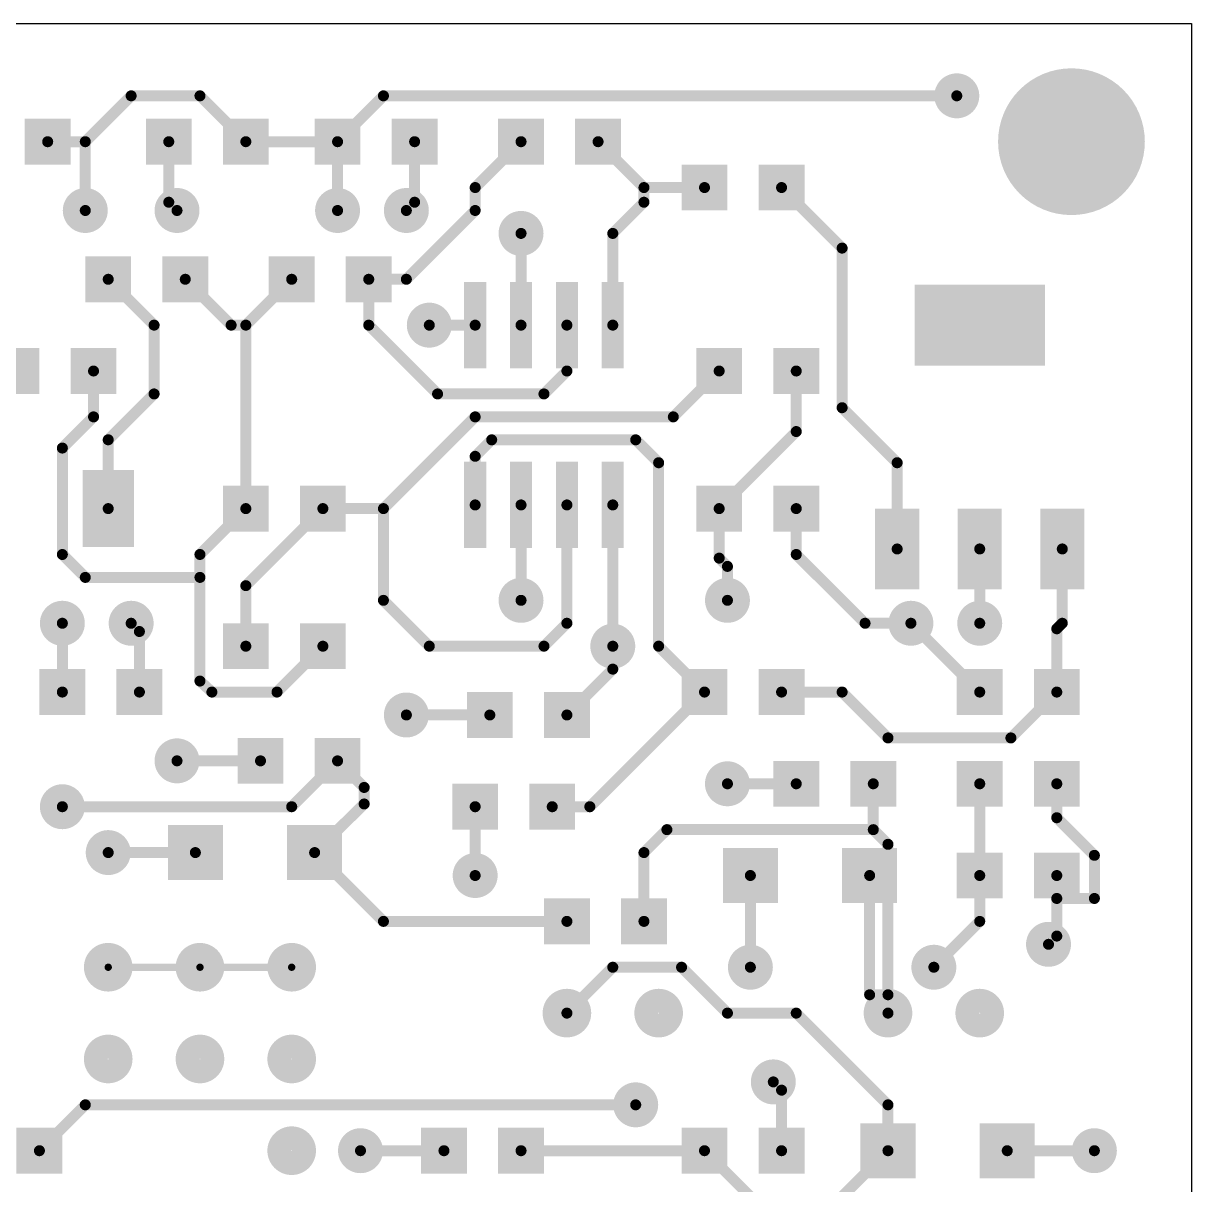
# Model space of a CAD drawing. Extents: x -0.35 to 2.85, y -0.25 to 2.55.
# Drawn here: x 1.127 to 2.4, y 1.234 to 2.5 of the extents above; entities that cross this region are included whole.
import ezdxf

# ---------------------------------------------------------------- set-up
doc = ezdxf.new("R2010")
doc.units = 0
doc.header["$MEASUREMENT"] = 0
doc.layers.get('0').update_dxf_attribs({"linetype": 'CONTINUOUS'})
doc.layers.add('TOP', color=7, linetype='CONTINUOUS')

msp = doc.modelspace()

# ---------------------------------------------------------------- linework, layer by layer
at = {"linetype": 'CONTINUOUS'}
for p, q in [((0.1, 2.5), (2.4, 2.5)), ((2.4, 2.5), (2.4, 0.2))]:
    msp.add_line(p, q, dxfattribs=at)
at = {"layer": 'TOP'}
for points, const_width in [([(2.132, 2.421, 1), (2.156, 2.421, 1)], 0.025), ([(2.229, 2.371, 1), (2.309, 2.371, 1)], 0.08), ([(1.241, 2.421, 1), (1.247, 2.421, 1)], 0.006), ([(1.241, 2.421, 1), (1.247, 2.421, 1)], 0.006), ([(1.316, 2.421, 1), (1.322, 2.421, 1)], 0.006), ([(1.316, 2.421, 1), (1.322, 2.421, 1)], 0.006), ([(1.516, 2.421, 1), (1.522, 2.421, 1)], 0.006), ([(1.516, 2.421, 1), (1.522, 2.421, 1)], 0.006), ([(2.141, 2.421, 1), (2.147, 2.421, 1)], 0.006), ([(1.15, 2.371, 1), (1.156, 2.371, 1)], 0.006), ([(1.15, 2.371, 1), (1.156, 2.371, 1)], 0.006), ([(1.191, 2.371, 1), (1.197, 2.371, 1)], 0.006), ([(1.191, 2.371, 1), (1.197, 2.371, 1)], 0.006), ([(1.191, 2.371, 1), (1.197, 2.371, 1)], 0.006), ([(1.191, 2.371, 1), (1.197, 2.371, 1)], 0.006), ([(1.282, 2.371, 1), (1.288, 2.371, 1)], 0.006), ([(1.282, 2.371, 1), (1.288, 2.371, 1)], 0.006), ([(1.282, 2.371, 1), (1.288, 2.371, 1)], 0.006), ([(1.366, 2.371, 1), (1.372, 2.371, 1)], 0.006), ([(1.366, 2.371, 1), (1.372, 2.371, 1)], 0.006), ([(1.466, 2.371, 1), (1.472, 2.371, 1)], 0.006), ([(1.466, 2.371, 1), (1.472, 2.371, 1)], 0.006), ([(1.466, 2.371, 1), (1.472, 2.371, 1)], 0.006), ([(1.55, 2.371, 1), (1.556, 2.371, 1)], 0.006), ([(1.55, 2.371, 1), (1.556, 2.371, 1)], 0.006), ([(1.666, 2.371, 1), (1.672, 2.371, 1)], 0.006), ([(1.75, 2.371, 1), (1.756, 2.371, 1)], 0.006), ([(1.182, 2.296, 1), (1.206, 2.296, 1)], 0.025), ([(1.282, 2.296, 1), (1.306, 2.296, 1)], 0.025), ([(1.282, 2.296, 1), (1.306, 2.296, 1)], 0.025), ([(1.282, 2.296, 1), (1.306, 2.296, 1)], 0.025), ([(1.457, 2.296, 1), (1.481, 2.296, 1)], 0.025), ([(1.532, 2.296, 1), (1.556, 2.296, 1)], 0.025), ([(1.532, 2.296, 1), (1.556, 2.296, 1)], 0.025), ([(1.616, 2.321, 1), (1.622, 2.321, 1)], 0.006), ([(1.616, 2.321, 1), (1.622, 2.321, 1)], 0.006), ([(1.8, 2.321, 1), (1.806, 2.321, 1)], 0.006), ([(1.8, 2.321, 1), (1.806, 2.321, 1)], 0.006), ([(1.8, 2.321, 1), (1.806, 2.321, 1)], 0.006), ([(1.8, 2.321, 1), (1.806, 2.321, 1)], 0.006), ([(1.866, 2.321, 1), (1.872, 2.321, 1)], 0.006), ([(1.866, 2.321, 1), (1.872, 2.321, 1)], 0.006), ([(1.95, 2.321, 1), (1.956, 2.321, 1)], 0.006), ([(1.282, 2.305, 1), (1.288, 2.305, 1)], 0.006), ([(1.282, 2.305, 1), (1.288, 2.305, 1)], 0.006), ([(1.282, 2.305, 1), (1.288, 2.305, 1)], 0.006), ([(1.282, 2.305, 1), (1.288, 2.305, 1)], 0.006), ([(1.282, 2.305, 1), (1.288, 2.305, 1)], 0.006), ([(1.282, 2.305, 1), (1.288, 2.305, 1)], 0.006), ([(1.55, 2.305, 1), (1.556, 2.305, 1)], 0.006), ([(1.55, 2.305, 1), (1.556, 2.305, 1)], 0.006), ([(1.55, 2.305, 1), (1.556, 2.305, 1)], 0.006), ([(1.55, 2.305, 1), (1.556, 2.305, 1)], 0.006), ([(1.8, 2.305, 1), (1.806, 2.305, 1)], 0.006), ([(1.8, 2.305, 1), (1.806, 2.305, 1)], 0.006), ([(1.191, 2.296, 1), (1.197, 2.296, 1)], 0.006), ([(1.291, 2.296, 1), (1.297, 2.296, 1)], 0.006), ([(1.291, 2.296, 1), (1.297, 2.296, 1)], 0.006), ([(1.291, 2.296, 1), (1.297, 2.296, 1)], 0.006), ([(1.466, 2.296, 1), (1.472, 2.296, 1)], 0.006), ([(1.541, 2.296, 1), (1.547, 2.296, 1)], 0.006), ([(1.541, 2.296, 1), (1.547, 2.296, 1)], 0.006), ([(1.616, 2.296, 1), (1.622, 2.296, 1)], 0.006), ([(1.616, 2.296, 1), (1.622, 2.296, 1)], 0.006), ([(1.657, 2.271, 1), (1.681, 2.271, 1)], 0.025), ([(1.657, 2.271, 1), (1.681, 2.271, 1)], 0.025), ([(1.666, 2.271, 1), (1.672, 2.271, 1)], 0.006), ([(1.666, 2.271, 1), (1.672, 2.271, 1)], 0.006), ([(1.766, 2.271, 1), (1.772, 2.271, 1)], 0.006), ([(1.766, 2.271, 1), (1.772, 2.271, 1)], 0.006), ([(2.016, 2.255, 1), (2.022, 2.255, 1)], 0.006), ([(2.016, 2.255, 1), (2.022, 2.255, 1)], 0.006), ([(1.216, 2.221, 1), (1.222, 2.221, 1)], 0.006), ([(1.3, 2.221, 1), (1.306, 2.221, 1)], 0.006), ([(1.416, 2.221, 1), (1.422, 2.221, 1)], 0.006), ([(1.5, 2.221, 1), (1.506, 2.221, 1)], 0.006), ([(1.5, 2.221, 1), (1.506, 2.221, 1)], 0.006), ([(1.541, 2.221, 1), (1.547, 2.221, 1)], 0.006), ([(1.541, 2.221, 1), (1.547, 2.221, 1)], 0.006), ([(1.557, 2.171, 1), (1.581, 2.171, 1)], 0.025), ([(1.266, 2.171, 1), (1.272, 2.171, 1)], 0.006), ([(1.266, 2.171, 1), (1.272, 2.171, 1)], 0.006), ([(1.35, 2.171, 1), (1.356, 2.171, 1)], 0.006), ([(1.35, 2.171, 1), (1.356, 2.171, 1)], 0.006), ([(1.366, 2.171, 1), (1.372, 2.171, 1)], 0.006), ([(1.366, 2.171, 1), (1.372, 2.171, 1)], 0.006), ([(1.366, 2.171, 1), (1.372, 2.171, 1)], 0.006), ([(1.366, 2.171, 1), (1.372, 2.171, 1)], 0.006), ([(1.5, 2.171, 1), (1.506, 2.171, 1)], 0.006), ([(1.5, 2.171, 1), (1.506, 2.171, 1)], 0.006), ([(1.566, 2.171, 1), (1.572, 2.171, 1)], 0.006), ([(1.616, 2.171, 1), (1.622, 2.171, 1)], 0.006), ([(1.666, 2.171, 1), (1.672, 2.171, 1)], 0.006), ([(1.666, 2.171, 1), (1.672, 2.171, 1)], 0.006), ([(1.716, 2.171, 1), (1.722, 2.171, 1)], 0.006), ([(1.766, 2.171, 1), (1.772, 2.171, 1)], 0.006), ([(1.2, 2.121, 1), (1.206, 2.121, 1)], 0.006), ([(1.716, 2.121, 1), (1.722, 2.121, 1)], 0.006), ([(1.716, 2.121, 1), (1.722, 2.121, 1)], 0.006), ([(1.882, 2.121, 1), (1.888, 2.121, 1)], 0.006), ([(1.966, 2.121, 1), (1.972, 2.121, 1)], 0.006), ([(1.266, 2.096, 1), (1.272, 2.096, 1)], 0.006), ([(1.266, 2.096, 1), (1.272, 2.096, 1)], 0.006), ([(1.575, 2.096, 1), (1.581, 2.096, 1)], 0.006), ([(1.575, 2.096, 1), (1.581, 2.096, 1)], 0.006), ([(1.691, 2.096, 1), (1.697, 2.096, 1)], 0.006), ([(1.691, 2.096, 1), (1.697, 2.096, 1)], 0.006), ([(1.2, 2.071, 1), (1.206, 2.071, 1)], 0.006), ([(1.2, 2.071, 1), (1.206, 2.071, 1)], 0.006), ([(1.616, 2.071, 1), (1.622, 2.071, 1)], 0.006), ([(1.616, 2.071, 1), (1.622, 2.071, 1)], 0.006), ([(1.832, 2.071, 1), (1.838, 2.071, 1)], 0.006), ([(1.832, 2.071, 1), (1.838, 2.071, 1)], 0.006), ([(2.016, 2.081, 1), (2.022, 2.081, 1)], 0.006), ([(2.016, 2.081, 1), (2.022, 2.081, 1)], 0.006), ([(1.216, 2.046, 1), (1.222, 2.046, 1)], 0.006), ([(1.216, 2.046, 1), (1.222, 2.046, 1)], 0.006), ([(1.634, 2.046, 1), (1.64, 2.046, 1)], 0.006), ([(1.634, 2.046, 1), (1.64, 2.046, 1)], 0.006), ([(1.791, 2.046, 1), (1.797, 2.046, 1)], 0.006), ([(1.791, 2.046, 1), (1.797, 2.046, 1)], 0.006), ([(1.966, 2.055, 1), (1.972, 2.055, 1)], 0.006), ([(1.966, 2.055, 1), (1.972, 2.055, 1)], 0.006), ([(1.166, 2.037, 1), (1.172, 2.037, 1)], 0.006), ([(1.166, 2.037, 1), (1.172, 2.037, 1)], 0.006), ([(1.616, 2.028, 1), (1.622, 2.028, 1)], 0.006), ([(1.616, 2.028, 1), (1.622, 2.028, 1)], 0.006), ([(1.816, 2.021, 1), (1.822, 2.021, 1)], 0.006), ([(1.816, 2.021, 1), (1.822, 2.021, 1)], 0.006), ([(2.076, 2.021, 1), (2.082, 2.021, 1)], 0.006), ([(2.076, 2.021, 1), (2.082, 2.021, 1)], 0.006), ([(1.216, 1.971, 1), (1.222, 1.971, 1)], 0.006), ([(1.366, 1.971, 1), (1.372, 1.971, 1)], 0.006), ([(1.366, 1.971, 1), (1.372, 1.971, 1)], 0.006), ([(1.366, 1.971, 1), (1.372, 1.971, 1)], 0.006), ([(1.366, 1.971, 1), (1.372, 1.971, 1)], 0.006), ([(1.45, 1.971, 1), (1.456, 1.971, 1)], 0.006), ([(1.45, 1.971, 1), (1.456, 1.971, 1)], 0.006), ([(1.45, 1.971, 1), (1.456, 1.971, 1)], 0.006), ([(1.516, 1.971, 1), (1.522, 1.971, 1)], 0.006), ([(1.516, 1.971, 1), (1.522, 1.971, 1)], 0.006), ([(1.516, 1.971, 1), (1.522, 1.971, 1)], 0.006), ([(1.516, 1.971, 1), (1.522, 1.971, 1)], 0.006), ([(1.616, 1.975, 1), (1.622, 1.975, 1)], 0.006), ([(1.666, 1.975, 1), (1.672, 1.975, 1)], 0.006), ([(1.716, 1.975, 1), (1.722, 1.975, 1)], 0.006), ([(1.766, 1.975, 1), (1.772, 1.975, 1)], 0.006), ([(1.766, 1.975, 1), (1.772, 1.975, 1)], 0.006), ([(1.882, 1.971, 1), (1.888, 1.971, 1)], 0.006), ([(1.882, 1.971, 1), (1.888, 1.971, 1)], 0.006), ([(1.966, 1.971, 1), (1.972, 1.971, 1)], 0.006), ([(1.166, 1.921, 1), (1.172, 1.921, 1)], 0.006), ([(1.166, 1.921, 1), (1.172, 1.921, 1)], 0.006), ([(1.316, 1.921, 1), (1.322, 1.921, 1)], 0.006), ([(1.316, 1.921, 1), (1.322, 1.921, 1)], 0.006), ([(1.316, 1.921, 1), (1.322, 1.921, 1)], 0.006), ([(1.316, 1.921, 1), (1.322, 1.921, 1)], 0.006), ([(1.882, 1.917, 1), (1.888, 1.917, 1)], 0.006), ([(1.882, 1.917, 1), (1.888, 1.917, 1)], 0.006), ([(1.966, 1.921, 1), (1.972, 1.921, 1)], 0.006), ([(1.966, 1.921, 1), (1.972, 1.921, 1)], 0.006), ([(2.076, 1.927, 1), (2.082, 1.927, 1)], 0.006), ([(2.166, 1.927, 1), (2.172, 1.927, 1)], 0.006), ([(2.256, 1.927, 1), (2.262, 1.927, 1)], 0.006), ([(1.891, 1.908, 1), (1.897, 1.908, 1)], 0.006), ([(1.891, 1.908, 1), (1.897, 1.908, 1)], 0.006), ([(1.191, 1.896, 1), (1.197, 1.896, 1)], 0.006), ([(1.191, 1.896, 1), (1.197, 1.896, 1)], 0.006), ([(1.316, 1.896, 1), (1.322, 1.896, 1)], 0.006), ([(1.316, 1.896, 1), (1.322, 1.896, 1)], 0.006), ([(1.366, 1.887, 1), (1.372, 1.887, 1)], 0.006), ([(1.366, 1.887, 1), (1.372, 1.887, 1)], 0.006), ([(1.657, 1.871, 1), (1.681, 1.871, 1)], 0.025), ([(1.882, 1.871, 1), (1.906, 1.871, 1)], 0.025), ([(1.516, 1.871, 1), (1.522, 1.871, 1)], 0.006), ([(1.516, 1.871, 1), (1.522, 1.871, 1)], 0.006), ([(1.666, 1.871, 1), (1.672, 1.871, 1)], 0.006), ([(1.891, 1.871, 1), (1.897, 1.871, 1)], 0.006), ([(1.157, 1.846, 1), (1.181, 1.846, 1)], 0.025), ([(1.157, 1.846, 1), (1.181, 1.846, 1)], 0.025), ([(1.232, 1.846, 1), (1.256, 1.846, 1)], 0.025), ([(1.232, 1.846, 1), (1.256, 1.846, 1)], 0.025), ([(1.232, 1.846, 1), (1.256, 1.846, 1)], 0.025), ([(2.082, 1.846, 1), (2.106, 1.846, 1)], 0.025), ([(2.157, 1.846, 1), (2.181, 1.846, 1)], 0.025), ([(1.166, 1.846, 1), (1.172, 1.846, 1)], 0.006), ([(1.166, 1.846, 1), (1.172, 1.846, 1)], 0.006), ([(1.241, 1.846, 1), (1.247, 1.846, 1)], 0.006), ([(1.241, 1.846, 1), (1.247, 1.846, 1)], 0.006), ([(1.241, 1.846, 1), (1.247, 1.846, 1)], 0.006), ([(1.716, 1.846, 1), (1.722, 1.846, 1)], 0.006), ([(1.716, 1.846, 1), (1.722, 1.846, 1)], 0.006), ([(2.041, 1.846, 1), (2.047, 1.846, 1)], 0.006), ([(2.041, 1.846, 1), (2.047, 1.846, 1)], 0.006), ([(2.091, 1.846, 1), (2.097, 1.846, 1)], 0.006), ([(2.091, 1.846, 1), (2.097, 1.846, 1)], 0.006), ([(2.091, 1.846, 1), (2.097, 1.846, 1)], 0.006), ([(2.166, 1.846, 1), (2.172, 1.846, 1)], 0.006), ([(2.256, 1.846, 1), (2.262, 1.846, 1)], 0.006), ([(2.256, 1.846, 1), (2.262, 1.846, 1)], 0.006), ([(1.25, 1.837, 1), (1.256, 1.837, 1)], 0.006), ([(1.25, 1.837, 1), (1.256, 1.837, 1)], 0.006), ([(1.25, 1.837, 1), (1.256, 1.837, 1)], 0.006), ([(1.25, 1.837, 1), (1.256, 1.837, 1)], 0.006), ([(1.25, 1.837, 1), (1.256, 1.837, 1)], 0.006), ([(1.25, 1.837, 1), (1.256, 1.837, 1)], 0.006), ([(1.757, 1.821, 1), (1.781, 1.821, 1)], 0.025), ([(2.25, 1.84, 1), (2.256, 1.84, 1)], 0.006), ([(2.25, 1.84, 1), (2.256, 1.84, 1)], 0.006), ([(1.366, 1.821, 1), (1.372, 1.821, 1)], 0.006), ([(1.45, 1.821, 1), (1.456, 1.821, 1)], 0.006), ([(1.566, 1.821, 1), (1.572, 1.821, 1)], 0.006), ([(1.566, 1.821, 1), (1.572, 1.821, 1)], 0.006), ([(1.691, 1.821, 1), (1.697, 1.821, 1)], 0.006), ([(1.691, 1.821, 1), (1.697, 1.821, 1)], 0.006), ([(1.766, 1.821, 1), (1.772, 1.821, 1)], 0.006), ([(1.816, 1.821, 1), (1.822, 1.821, 1)], 0.006), ([(1.816, 1.821, 1), (1.822, 1.821, 1)], 0.006), ([(1.766, 1.796, 1), (1.772, 1.796, 1)], 0.006), ([(1.766, 1.796, 1), (1.772, 1.796, 1)], 0.006), ([(1.316, 1.783, 1), (1.322, 1.783, 1)], 0.006), ([(1.316, 1.783, 1), (1.322, 1.783, 1)], 0.006), ([(1.166, 1.771, 1), (1.172, 1.771, 1)], 0.006), ([(1.166, 1.771, 1), (1.172, 1.771, 1)], 0.006), ([(1.25, 1.771, 1), (1.256, 1.771, 1)], 0.006), ([(1.25, 1.771, 1), (1.256, 1.771, 1)], 0.006), ([(1.25, 1.771, 1), (1.256, 1.771, 1)], 0.006), ([(1.329, 1.771, 1), (1.335, 1.771, 1)], 0.006), ([(1.329, 1.771, 1), (1.335, 1.771, 1)], 0.006), ([(1.4, 1.771, 1), (1.406, 1.771, 1)], 0.006), ([(1.4, 1.771, 1), (1.406, 1.771, 1)], 0.006), ([(1.532, 1.746, 1), (1.556, 1.746, 1)], 0.025), ([(1.532, 1.746, 1), (1.556, 1.746, 1)], 0.025), ([(1.866, 1.771, 1), (1.872, 1.771, 1)], 0.006), ([(1.866, 1.771, 1), (1.872, 1.771, 1)], 0.006), ([(1.95, 1.771, 1), (1.956, 1.771, 1)], 0.006), ([(2.016, 1.771, 1), (2.022, 1.771, 1)], 0.006), ([(2.016, 1.771, 1), (2.022, 1.771, 1)], 0.006), ([(2.166, 1.771, 1), (2.172, 1.771, 1)], 0.006), ([(2.166, 1.771, 1), (2.172, 1.771, 1)], 0.006), ([(2.25, 1.771, 1), (2.256, 1.771, 1)], 0.006), ([(2.25, 1.771, 1), (2.256, 1.771, 1)], 0.006), ([(1.541, 1.746, 1), (1.547, 1.746, 1)], 0.006), ([(1.541, 1.746, 1), (1.547, 1.746, 1)], 0.006), ([(1.632, 1.746, 1), (1.638, 1.746, 1)], 0.006), ([(1.632, 1.746, 1), (1.638, 1.746, 1)], 0.006), ([(1.716, 1.746, 1), (1.722, 1.746, 1)], 0.006), ([(1.282, 1.696, 1), (1.306, 1.696, 1)], 0.025), ([(1.282, 1.696, 1), (1.306, 1.696, 1)], 0.025), ([(1.282, 1.696, 1), (1.306, 1.696, 1)], 0.025), ([(2.066, 1.721, 1), (2.072, 1.721, 1)], 0.006), ([(2.066, 1.721, 1), (2.072, 1.721, 1)], 0.006), ([(2.2, 1.721, 1), (2.206, 1.721, 1)], 0.006), ([(2.2, 1.721, 1), (2.206, 1.721, 1)], 0.006), ([(1.291, 1.696, 1), (1.297, 1.696, 1)], 0.006), ([(1.291, 1.696, 1), (1.297, 1.696, 1)], 0.006), ([(1.291, 1.696, 1), (1.297, 1.696, 1)], 0.006), ([(1.382, 1.696, 1), (1.388, 1.696, 1)], 0.006), ([(1.382, 1.696, 1), (1.388, 1.696, 1)], 0.006), ([(1.382, 1.696, 1), (1.388, 1.696, 1)], 0.006), ([(1.466, 1.696, 1), (1.472, 1.696, 1)], 0.006), ([(1.466, 1.696, 1), (1.472, 1.696, 1)], 0.006), ([(1.466, 1.696, 1), (1.472, 1.696, 1)], 0.006), ([(1.882, 1.671, 1), (1.906, 1.671, 1)], 0.025), ([(1.157, 1.646, 1), (1.181, 1.646, 1)], 0.025), ([(1.157, 1.646, 1), (1.181, 1.646, 1)], 0.025), ([(1.495, 1.667, 1), (1.501, 1.667, 1)], 0.006), ([(1.495, 1.667, 1), (1.501, 1.667, 1)], 0.006), ([(1.891, 1.671, 1), (1.897, 1.671, 1)], 0.006), ([(1.966, 1.671, 1), (1.972, 1.671, 1)], 0.006), ([(2.05, 1.671, 1), (2.056, 1.671, 1)], 0.006), ([(2.05, 1.671, 1), (2.056, 1.671, 1)], 0.006), ([(2.166, 1.671, 1), (2.172, 1.671, 1)], 0.006), ([(2.25, 1.671, 1), (2.256, 1.671, 1)], 0.006), ([(1.166, 1.646, 1), (1.172, 1.646, 1)], 0.006), ([(1.166, 1.646, 1), (1.172, 1.646, 1)], 0.006), ([(1.416, 1.646, 1), (1.422, 1.646, 1)], 0.006), ([(1.416, 1.646, 1), (1.422, 1.646, 1)], 0.006), ([(1.416, 1.646, 1), (1.422, 1.646, 1)], 0.006), ([(1.416, 1.646, 1), (1.422, 1.646, 1)], 0.006), ([(1.495, 1.649, 1), (1.501, 1.649, 1)], 0.006), ([(1.495, 1.649, 1), (1.501, 1.649, 1)], 0.006), ([(1.616, 1.646, 1), (1.622, 1.646, 1)], 0.006), ([(1.616, 1.646, 1), (1.622, 1.646, 1)], 0.006), ([(1.7, 1.646, 1), (1.706, 1.646, 1)], 0.006), ([(1.741, 1.646, 1), (1.747, 1.646, 1)], 0.006), ([(1.741, 1.646, 1), (1.747, 1.646, 1)], 0.006), ([(2.25, 1.634, 1), (2.256, 1.634, 1)], 0.006), ([(2.25, 1.634, 1), (2.256, 1.634, 1)], 0.006), ([(1.207, 1.596, 1), (1.231, 1.596, 1)], 0.025), ([(1.207, 1.596, 1), (1.231, 1.596, 1)], 0.025), ([(1.825, 1.621, 1), (1.831, 1.621, 1)], 0.006), ([(1.825, 1.621, 1), (1.831, 1.621, 1)], 0.006), ([(2.05, 1.621, 1), (2.056, 1.621, 1)], 0.006), ([(2.05, 1.621, 1), (2.056, 1.621, 1)], 0.006), ([(2.05, 1.621, 1), (2.056, 1.621, 1)], 0.006), ([(2.05, 1.621, 1), (2.056, 1.621, 1)], 0.006), ([(2.066, 1.605, 1), (2.072, 1.605, 1)], 0.006), ([(2.066, 1.605, 1), (2.072, 1.605, 1)], 0.006), ([(1.216, 1.596, 1), (1.222, 1.596, 1)], 0.006), ([(1.216, 1.596, 1), (1.222, 1.596, 1)], 0.006), ([(1.311, 1.596, 1), (1.317, 1.596, 1)], 0.006), ([(1.311, 1.596, 1), (1.317, 1.596, 1)], 0.006), ([(1.441, 1.596, 1), (1.447, 1.596, 1)], 0.006), ([(1.441, 1.596, 1), (1.447, 1.596, 1)], 0.006), ([(1.607, 1.571, 1), (1.631, 1.571, 1)], 0.025), ([(1.607, 1.571, 1), (1.631, 1.571, 1)], 0.025), ([(1.8, 1.596, 1), (1.806, 1.596, 1)], 0.006), ([(1.8, 1.596, 1), (1.806, 1.596, 1)], 0.006), ([(2.291, 1.593, 1), (2.297, 1.593, 1)], 0.006), ([(2.291, 1.593, 1), (2.297, 1.593, 1)], 0.006), ([(1.616, 1.571, 1), (1.622, 1.571, 1)], 0.006), ([(1.616, 1.571, 1), (1.622, 1.571, 1)], 0.006), ([(1.916, 1.571, 1), (1.922, 1.571, 1)], 0.006), ([(1.916, 1.571, 1), (1.922, 1.571, 1)], 0.006), ([(1.916, 1.571, 1), (1.922, 1.571, 1)], 0.006), ([(2.046, 1.571, 1), (2.052, 1.571, 1)], 0.006), ([(2.166, 1.571, 1), (2.172, 1.571, 1)], 0.006), ([(2.166, 1.571, 1), (2.172, 1.571, 1)], 0.006), ([(2.166, 1.571, 1), (2.172, 1.571, 1)], 0.006), ([(2.25, 1.571, 1), (2.256, 1.571, 1)], 0.006), ([(2.25, 1.571, 1), (2.256, 1.571, 1)], 0.006), ([(2.25, 1.546, 1), (2.256, 1.546, 1)], 0.006), ([(2.25, 1.546, 1), (2.256, 1.546, 1)], 0.006), ([(2.291, 1.546, 1), (2.297, 1.546, 1)], 0.006), ([(2.291, 1.546, 1), (2.297, 1.546, 1)], 0.006), ([(1.516, 1.521, 1), (1.522, 1.521, 1)], 0.006), ([(1.516, 1.521, 1), (1.522, 1.521, 1)], 0.006), ([(1.716, 1.521, 1), (1.722, 1.521, 1)], 0.006), ([(1.8, 1.521, 1), (1.806, 1.521, 1)], 0.006), ([(2.166, 1.521, 1), (2.172, 1.521, 1)], 0.006), ([(2.166, 1.521, 1), (2.172, 1.521, 1)], 0.006), ([(2.166, 1.521, 1), (2.172, 1.521, 1)], 0.006), ([(2.166, 1.521, 1), (2.172, 1.521, 1)], 0.006), ([(2.232, 1.496, 1), (2.256, 1.496, 1)], 0.025), ([(2.25, 1.505, 1), (2.256, 1.505, 1)], 0.006), ([(2.25, 1.505, 1), (2.256, 1.505, 1)], 0.006), ([(1.206, 1.471, 1), (1.232, 1.471, 1)], 0.027), ([(1.306, 1.471, 1), (1.332, 1.471, 1)], 0.027), ([(1.406, 1.471, 1), (1.432, 1.471, 1)], 0.027), ([(1.907, 1.471, 1), (1.931, 1.471, 1)], 0.025), ([(1.907, 1.471, 1), (1.931, 1.471, 1)], 0.025), ([(1.907, 1.471, 1), (1.931, 1.471, 1)], 0.025), ([(2.107, 1.471, 1), (2.131, 1.471, 1)], 0.025), ([(2.107, 1.471, 1), (2.131, 1.471, 1)], 0.025), ([(2.241, 1.496, 1), (2.247, 1.496, 1)], 0.006), ([(1.217, 1.471, 1), (1.221, 1.471, 1)], 0.004), ([(1.317, 1.471, 1), (1.321, 1.471, 1)], 0.004), ([(1.317, 1.471, 1), (1.321, 1.471, 1)], 0.004), ([(1.417, 1.471, 1), (1.421, 1.471, 1)], 0.004), ([(1.766, 1.471, 1), (1.772, 1.471, 1)], 0.006), ([(1.766, 1.471, 1), (1.772, 1.471, 1)], 0.006), ([(1.841, 1.471, 1), (1.847, 1.471, 1)], 0.006), ([(1.841, 1.471, 1), (1.847, 1.471, 1)], 0.006), ([(1.916, 1.471, 1), (1.922, 1.471, 1)], 0.006), ([(1.916, 1.471, 1), (1.922, 1.471, 1)], 0.006), ([(1.916, 1.471, 1), (1.922, 1.471, 1)], 0.006), ([(2.116, 1.471, 1), (2.122, 1.471, 1)], 0.006), ([(2.116, 1.471, 1), (2.122, 1.471, 1)], 0.006), ([(1.706, 1.421, 1), (1.732, 1.421, 1)], 0.027), ([(1.806, 1.421, 1), (1.832, 1.421, 1)], 0.027), ([(2.056, 1.421, 1), (2.082, 1.421, 1)], 0.027), ([(2.046, 1.441, 1), (2.052, 1.441, 1)], 0.006), ([(2.046, 1.441, 1), (2.052, 1.441, 1)], 0.006), ([(2.066, 1.441, 1), (2.072, 1.441, 1)], 0.006), ([(2.066, 1.441, 1), (2.072, 1.441, 1)], 0.006), ([(2.156, 1.421, 1), (2.182, 1.421, 1)], 0.027), ([(1.716, 1.421, 1), (1.722, 1.421, 1)], 0.006), ([(1.891, 1.421, 1), (1.897, 1.421, 1)], 0.006), ([(1.891, 1.421, 1), (1.897, 1.421, 1)], 0.006), ([(1.966, 1.421, 1), (1.972, 1.421, 1)], 0.006), ([(1.966, 1.421, 1), (1.972, 1.421, 1)], 0.006), ([(2.066, 1.421, 1), (2.072, 1.421, 1)], 0.006), ([(2.066, 1.421, 1), (2.072, 1.421, 1)], 0.006), ([(1.206, 1.371, 1), (1.232, 1.371, 1)], 0.027), ([(1.306, 1.371, 1), (1.332, 1.371, 1)], 0.027), ([(1.406, 1.371, 1), (1.432, 1.371, 1)], 0.027), ([(1.932, 1.346, 1), (1.956, 1.346, 1)], 0.025), ([(1.932, 1.346, 1), (1.956, 1.346, 1)], 0.025), ([(1.941, 1.346, 1), (1.947, 1.346, 1)], 0.006), ([(1.941, 1.346, 1), (1.947, 1.346, 1)], 0.006), ([(1.782, 1.321, 1), (1.806, 1.321, 1)], 0.025), ([(1.95, 1.337, 1), (1.956, 1.337, 1)], 0.006), ([(1.95, 1.337, 1), (1.956, 1.337, 1)], 0.006), ([(1.95, 1.337, 1), (1.956, 1.337, 1)], 0.006), ([(1.95, 1.337, 1), (1.956, 1.337, 1)], 0.006), ([(1.191, 1.321, 1), (1.197, 1.321, 1)], 0.006), ([(1.191, 1.321, 1), (1.197, 1.321, 1)], 0.006), ([(1.791, 1.321, 1), (1.797, 1.321, 1)], 0.006), ([(2.066, 1.321, 1), (2.072, 1.321, 1)], 0.006), ([(2.066, 1.321, 1), (2.072, 1.321, 1)], 0.006), ([(1.406, 1.271, 1), (1.432, 1.271, 1)], 0.027), ([(1.482, 1.271, 1), (1.506, 1.271, 1)], 0.025), ([(1.482, 1.271, 1), (1.506, 1.271, 1)], 0.025), ([(2.282, 1.271, 1), (2.306, 1.271, 1)], 0.025), ([(2.282, 1.271, 1), (2.306, 1.271, 1)], 0.025), ([(1.141, 1.271, 1), (1.147, 1.271, 1)], 0.006), ([(1.491, 1.271, 1), (1.497, 1.271, 1)], 0.006), ([(1.491, 1.271, 1), (1.497, 1.271, 1)], 0.006), ([(1.582, 1.271, 1), (1.588, 1.271, 1)], 0.006), ([(1.582, 1.271, 1), (1.588, 1.271, 1)], 0.006), ([(1.666, 1.271, 1), (1.672, 1.271, 1)], 0.006), ([(1.866, 1.271, 1), (1.872, 1.271, 1)], 0.006), ([(1.866, 1.271, 1), (1.872, 1.271, 1)], 0.006), ([(1.95, 1.271, 1), (1.956, 1.271, 1)], 0.006), ([(1.95, 1.271, 1), (1.956, 1.271, 1)], 0.006), ([(2.066, 1.271, 1), (2.072, 1.271, 1)], 0.006), ([(2.066, 1.271, 1), (2.072, 1.271, 1)], 0.006), ([(2.196, 1.271, 1), (2.202, 1.271, 1)], 0.006), ([(2.196, 1.271, 1), (2.202, 1.271, 1)], 0.006), ([(2.291, 1.271, 1), (2.297, 1.271, 1)], 0.006), ([(2.291, 1.271, 1), (2.297, 1.271, 1)], 0.006)]:
    msp.add_lwpolyline(points, format="xyb", close=True, dxfattribs=dict(at, const_width=const_width))
for points, const_width in [([(1.244, 2.421), (1.194, 2.371)], 0.012), ([(1.319, 2.421), (1.244, 2.421)], 0.012), ([(1.369, 2.371), (1.319, 2.421)], 0.012), ([(1.469, 2.371), (1.519, 2.421)], 0.012), ([(1.519, 2.421), (2.144, 2.421)], 0.012), ([(1.194, 2.371), (1.153, 2.371)], 0.012), ([(1.194, 2.371), (1.153, 2.371)], 0.012), ([(1.194, 2.296), (1.194, 2.371)], 0.012), ([(1.285, 2.371), (1.285, 2.305)], 0.012), ([(1.285, 2.305), (1.285, 2.371)], 0.012), ([(1.285, 2.371), (1.285, 2.305)], 0.012), ([(1.369, 2.371), (1.469, 2.371)], 0.012), ([(1.469, 2.371), (1.469, 2.296)], 0.012), ([(1.553, 2.305), (1.553, 2.371)], 0.012), ([(1.553, 2.371), (1.553, 2.305)], 0.012), ([(1.669, 2.371), (1.619, 2.321)], 0.012), ([(1.803, 2.321), (1.753, 2.371)], 0.012), ([(1.619, 2.321), (1.619, 2.296)], 0.012), ([(1.869, 2.321), (1.803, 2.321)], 0.012), ([(1.869, 2.321), (1.803, 2.321)], 0.012), ([(1.803, 2.321), (1.803, 2.305)], 0.012), ([(1.953, 2.321), (2.019, 2.255)], 0.012), ([(1.285, 2.305), (1.294, 2.296)], 0.012), ([(1.294, 2.296), (1.285, 2.305)], 0.012), ([(1.285, 2.305), (1.294, 2.296)], 0.012), ([(1.544, 2.296), (1.553, 2.305)], 0.012), ([(1.553, 2.305), (1.544, 2.296)], 0.012), ([(1.803, 2.305), (1.769, 2.271)], 0.012), ([(1.619, 2.296), (1.544, 2.221)], 0.012), ([(1.669, 2.271), (1.669, 2.171)], 0.012), ([(1.669, 2.271), (1.669, 2.171)], 0.012), ([(1.769, 2.271), (1.769, 2.171)], 0.012), ([(2.019, 2.255), (2.019, 2.081)], 0.012), ([(1.219, 2.221), (1.269, 2.171)], 0.012), ([(1.303, 2.221), (1.353, 2.171)], 0.012), ([(1.369, 2.171), (1.419, 2.221)], 0.012), ([(1.544, 2.221), (1.503, 2.221)], 0.012), ([(1.503, 2.171), (1.503, 2.221)], 0.012), ([(1.269, 2.171), (1.269, 2.096)], 0.012), ([(1.353, 2.171), (1.369, 2.171)], 0.012), ([(1.369, 1.971), (1.369, 2.171)], 0.012), ([(1.369, 2.171), (1.369, 1.971)], 0.012), ([(1.578, 2.096), (1.503, 2.171)], 0.012), ([(1.569, 2.171), (1.619, 2.171)], 0.012), ([(1.719, 2.171), (1.719, 2.121)], 0.012), ([(1.203, 2.121), (1.203, 2.071)], 0.012), ([(1.719, 2.121), (1.694, 2.096)], 0.012), ([(1.885, 2.121), (1.835, 2.071)], 0.012), ([(1.969, 2.055), (1.969, 2.121)], 0.012), ([(1.269, 2.096), (1.219, 2.046)], 0.012), ([(1.694, 2.096), (1.578, 2.096)], 0.012), ([(1.203, 2.071), (1.169, 2.037)], 0.012), ([(1.619, 2.071), (1.519, 1.971)], 0.012), ([(1.835, 2.071), (1.619, 2.071)], 0.012), ([(2.019, 2.081), (2.079, 2.021)], 0.012), ([(1.219, 2.046), (1.219, 1.971)], 0.012), ([(1.637, 2.046), (1.619, 2.028)], 0.012), ([(1.794, 2.046), (1.637, 2.046)], 0.012), ([(1.819, 2.021), (1.794, 2.046)], 0.012), ([(1.885, 1.971), (1.969, 2.055)], 0.012), ([(1.169, 2.037), (1.169, 1.921)], 0.012), ([(1.619, 2.028), (1.619, 1.975)], 0.012), ([(1.819, 1.821), (1.819, 2.021)], 0.012), ([(2.079, 2.021), (2.079, 1.927)], 0.012), ([(1.319, 1.921), (1.369, 1.971)], 0.012), ([(1.319, 1.921), (1.369, 1.971)], 0.012), ([(1.369, 1.887), (1.453, 1.971)], 0.012), ([(1.519, 1.971), (1.453, 1.971)], 0.012), ([(1.453, 1.971), (1.519, 1.971)], 0.012), ([(1.519, 1.971), (1.519, 1.871)], 0.012), ([(1.669, 1.975), (1.669, 1.871)], 0.012), ([(1.719, 1.846), (1.719, 1.975)], 0.012), ([(1.769, 1.975), (1.769, 1.821)], 0.012), ([(1.769, 1.975), (1.769, 1.796)], 0.012), ([(1.885, 1.917), (1.885, 1.971)], 0.012), ([(1.969, 1.971), (1.969, 1.921)], 0.012), ([(1.169, 1.921), (1.194, 1.896)], 0.012), ([(1.319, 1.783), (1.319, 1.921)], 0.012), ([(1.319, 1.896), (1.319, 1.921)], 0.012), ([(1.894, 1.908), (1.885, 1.917)], 0.012), ([(1.969, 1.921), (2.044, 1.846)], 0.012), ([(2.169, 1.846), (2.169, 1.927)], 0.012), ([(2.259, 1.927), (2.259, 1.846)], 0.012), ([(1.894, 1.871), (1.894, 1.908)], 0.012), ([(1.194, 1.896), (1.319, 1.896)], 0.012), ([(1.369, 1.821), (1.369, 1.887)], 0.012), ([(1.519, 1.871), (1.569, 1.821)], 0.012), ([(1.169, 1.771), (1.169, 1.846)], 0.012), ([(1.169, 1.771), (1.169, 1.846)], 0.012), ([(1.244, 1.846), (1.253, 1.837)], 0.012), ([(1.253, 1.837), (1.244, 1.846)], 0.012), ([(1.244, 1.846), (1.253, 1.837)], 0.012), ([(1.694, 1.821), (1.719, 1.846)], 0.012), ([(2.044, 1.846), (2.094, 1.846)], 0.012), ([(2.094, 1.846), (2.169, 1.771)], 0.012), ([(2.169, 1.771), (2.094, 1.846)], 0.012), ([(2.259, 1.846), (2.253, 1.84)], 0.012), ([(1.253, 1.837), (1.253, 1.771)], 0.012), ([(1.253, 1.771), (1.253, 1.837)], 0.012), ([(1.253, 1.837), (1.253, 1.771)], 0.012), ([(2.253, 1.84), (2.253, 1.771)], 0.012), ([(1.453, 1.821), (1.403, 1.771)], 0.012), ([(1.569, 1.821), (1.694, 1.821)], 0.012), ([(1.869, 1.771), (1.819, 1.821)], 0.012), ([(1.769, 1.796), (1.719, 1.746)], 0.012), ([(1.332, 1.771), (1.319, 1.783)], 0.012), ([(1.403, 1.771), (1.332, 1.771)], 0.012), ([(1.744, 1.646), (1.869, 1.771)], 0.012), ([(2.019, 1.771), (1.953, 1.771)], 0.012), ([(2.069, 1.721), (2.019, 1.771)], 0.012), ([(2.253, 1.771), (2.203, 1.721)], 0.012), ([(1.635, 1.746), (1.544, 1.746)], 0.012), ([(1.635, 1.746), (1.544, 1.746)], 0.012), ([(2.203, 1.721), (2.069, 1.721)], 0.012), ([(1.294, 1.696), (1.385, 1.696)], 0.012), ([(1.385, 1.696), (1.294, 1.696)], 0.012), ([(1.294, 1.696), (1.385, 1.696)], 0.012), ([(1.419, 1.646), (1.469, 1.696)], 0.012), ([(1.469, 1.696), (1.419, 1.646)], 0.012), ([(1.469, 1.696), (1.498, 1.667)], 0.012), ([(1.498, 1.667), (1.498, 1.649)], 0.012), ([(1.894, 1.671), (1.969, 1.671)], 0.012), ([(2.053, 1.671), (2.053, 1.621)], 0.012), ([(2.053, 1.671), (2.053, 1.621)], 0.012), ([(2.169, 1.571), (2.169, 1.671)], 0.012), ([(2.253, 1.634), (2.253, 1.671)], 0.012), ([(1.169, 1.646), (1.419, 1.646)], 0.012), ([(1.419, 1.646), (1.169, 1.646)], 0.012), ([(1.498, 1.649), (1.444, 1.596)], 0.012), ([(1.619, 1.646), (1.619, 1.571)], 0.012), ([(1.619, 1.571), (1.619, 1.646)], 0.012), ([(1.703, 1.646), (1.744, 1.646)], 0.012), ([(2.294, 1.593), (2.253, 1.634)], 0.012), ([(1.828, 1.621), (1.803, 1.596)], 0.012), ([(2.053, 1.621), (1.828, 1.621)], 0.012), ([(2.053, 1.621), (2.069, 1.605)], 0.012), ([(2.069, 1.605), (2.069, 1.421)], 0.012), ([(1.219, 1.596), (1.314, 1.596)], 0.012), ([(1.219, 1.596), (1.314, 1.596)], 0.012), ([(1.519, 1.521), (1.444, 1.596)], 0.012), ([(1.803, 1.596), (1.803, 1.521)], 0.012), ([(2.294, 1.546), (2.294, 1.593)], 0.012), ([(1.919, 1.571), (1.919, 1.471)], 0.012), ([(1.919, 1.571), (1.919, 1.471)], 0.012), ([(1.919, 1.471), (1.919, 1.571)], 0.012), ([(2.049, 1.571), (2.049, 1.441)], 0.012), ([(2.169, 1.521), (2.169, 1.571)], 0.012), ([(2.169, 1.571), (2.169, 1.521)], 0.012), ([(2.253, 1.571), (2.253, 1.546)], 0.012), ([(2.253, 1.571), (2.253, 1.505)], 0.012), ([(2.253, 1.546), (2.294, 1.546)], 0.012), ([(1.719, 1.521), (1.519, 1.521)], 0.012), ([(2.119, 1.471), (2.169, 1.521)], 0.012), ([(2.169, 1.521), (2.119, 1.471)], 0.012), ([(2.253, 1.505), (2.244, 1.496)], 0.012), ([(1.219, 1.471), (1.319, 1.471)], 0.008), ([(1.319, 1.471), (1.419, 1.471)], 0.008), ([(1.769, 1.471), (1.719, 1.421)], 0.012), ([(1.844, 1.471), (1.769, 1.471)], 0.012), ([(1.894, 1.421), (1.844, 1.471)], 0.012), ([(2.049, 1.441), (2.069, 1.441)], 0.012), ([(2.069, 1.441), (2.069, 1.421)], 0.012), ([(1.969, 1.421), (1.894, 1.421)], 0.012), ([(2.069, 1.321), (1.969, 1.421)], 0.012), ([(1.953, 1.337), (1.944, 1.346)], 0.012), ([(1.944, 1.346), (1.953, 1.337)], 0.012), ([(1.953, 1.271), (1.953, 1.337)], 0.012), ([(1.953, 1.337), (1.953, 1.271)], 0.012), ([(1.194, 1.321), (1.144, 1.271)], 0.012), ([(1.794, 1.321), (1.194, 1.321)], 0.012), ([(2.069, 1.271), (2.069, 1.321)], 0.012), ([(1.585, 1.271), (1.494, 1.271)], 0.012), ([(1.585, 1.271), (1.494, 1.271)], 0.012), ([(1.669, 1.271), (1.869, 1.271)], 0.012), ([(1.919, 1.221), (1.869, 1.271)], 0.012), ([(2.069, 1.271), (2.019, 1.221)], 0.012), ([(2.294, 1.271), (2.199, 1.271)], 0.012), ([(2.199, 1.271), (2.294, 1.271)], 0.012)]:
    msp.add_lwpolyline(points, dxfattribs=dict(at, const_width=const_width))
for points in [[(1.128, 2.346), (1.178, 2.346), (1.128, 2.396), (1.178, 2.396)], [(1.26, 2.346), (1.31, 2.346), (1.26, 2.396), (1.31, 2.396)], [(1.344, 2.346), (1.394, 2.346), (1.344, 2.396), (1.394, 2.396)], [(1.444, 2.346), (1.494, 2.346), (1.444, 2.396), (1.494, 2.396)], [(1.528, 2.346), (1.578, 2.346), (1.528, 2.396), (1.578, 2.396)], [(1.644, 2.346), (1.694, 2.346), (1.644, 2.396), (1.694, 2.396)], [(1.728, 2.346), (1.778, 2.346), (1.728, 2.396), (1.778, 2.396)], [(1.844, 2.296), (1.894, 2.296), (1.844, 2.346), (1.894, 2.346)], [(1.928, 2.296), (1.978, 2.296), (1.928, 2.346), (1.978, 2.346)], [(1.194, 2.196), (1.244, 2.196), (1.194, 2.246), (1.244, 2.246)], [(1.278, 2.196), (1.328, 2.196), (1.278, 2.246), (1.328, 2.246)], [(1.394, 2.196), (1.444, 2.196), (1.394, 2.246), (1.444, 2.246)], [(1.478, 2.196), (1.528, 2.196), (1.478, 2.246), (1.528, 2.246)], [(1.607, 2.124), (1.631, 2.124), (1.607, 2.218), (1.631, 2.218)], [(1.657, 2.124), (1.681, 2.124), (1.657, 2.218), (1.681, 2.218)], [(1.707, 2.124), (1.731, 2.124), (1.707, 2.218), (1.731, 2.218)], [(1.757, 2.124), (1.781, 2.124), (1.757, 2.218), (1.781, 2.218)], [(2.098, 2.127), (2.24, 2.127), (2.098, 2.215), (2.24, 2.215)], [(1.094, 2.096), (1.144, 2.096), (1.094, 2.146), (1.144, 2.146)], [(1.178, 2.096), (1.228, 2.096), (1.178, 2.146), (1.228, 2.146)], [(1.86, 2.096), (1.91, 2.096), (1.86, 2.146), (1.91, 2.146)], [(1.944, 2.096), (1.994, 2.096), (1.944, 2.146), (1.994, 2.146)], [(1.191, 1.929), (1.247, 1.929), (1.191, 2.013), (1.247, 2.013)], [(1.607, 1.928), (1.631, 1.928), (1.607, 2.022), (1.631, 2.022)], [(1.657, 1.928), (1.681, 1.928), (1.657, 2.022), (1.681, 2.022)], [(1.707, 1.928), (1.731, 1.928), (1.707, 2.022), (1.731, 2.022)], [(1.757, 1.928), (1.781, 1.928), (1.757, 2.022), (1.781, 2.022)], [(1.344, 1.946), (1.394, 1.946), (1.344, 1.996), (1.394, 1.996)], [(1.428, 1.946), (1.478, 1.946), (1.428, 1.996), (1.478, 1.996)], [(1.86, 1.946), (1.91, 1.946), (1.86, 1.996), (1.91, 1.996)], [(1.944, 1.946), (1.994, 1.946), (1.944, 1.996), (1.994, 1.996)], [(2.055, 1.883), (2.103, 1.883), (2.055, 1.971), (2.103, 1.971)], [(2.145, 1.883), (2.193, 1.883), (2.145, 1.971), (2.193, 1.971)], [(2.235, 1.883), (2.283, 1.883), (2.235, 1.971), (2.283, 1.971)], [(1.344, 1.796), (1.394, 1.796), (1.344, 1.846), (1.394, 1.846)], [(1.428, 1.796), (1.478, 1.796), (1.428, 1.846), (1.478, 1.846)], [(1.144, 1.746), (1.194, 1.746), (1.144, 1.796), (1.194, 1.796)], [(1.228, 1.746), (1.278, 1.746), (1.228, 1.796), (1.278, 1.796)], [(1.844, 1.746), (1.894, 1.746), (1.844, 1.796), (1.894, 1.796)], [(1.928, 1.746), (1.978, 1.746), (1.928, 1.796), (1.978, 1.796)], [(2.144, 1.746), (2.194, 1.746), (2.144, 1.796), (2.194, 1.796)], [(2.228, 1.746), (2.278, 1.746), (2.228, 1.796), (2.278, 1.796)], [(1.61, 1.721), (1.66, 1.721), (1.61, 1.771), (1.66, 1.771)], [(1.694, 1.721), (1.744, 1.721), (1.694, 1.771), (1.744, 1.771)], [(1.36, 1.671), (1.41, 1.671), (1.36, 1.721), (1.41, 1.721)], [(1.444, 1.671), (1.494, 1.671), (1.444, 1.721), (1.494, 1.721)], [(1.944, 1.646), (1.994, 1.646), (1.944, 1.696), (1.994, 1.696)], [(2.028, 1.646), (2.078, 1.646), (2.028, 1.696), (2.078, 1.696)], [(2.144, 1.646), (2.194, 1.646), (2.144, 1.696), (2.194, 1.696)], [(2.228, 1.646), (2.278, 1.646), (2.228, 1.696), (2.278, 1.696)], [(1.594, 1.621), (1.644, 1.621), (1.594, 1.671), (1.644, 1.671)], [(1.678, 1.621), (1.728, 1.621), (1.678, 1.671), (1.728, 1.671)], [(1.284, 1.566), (1.344, 1.566), (1.284, 1.626), (1.344, 1.626)], [(1.414, 1.566), (1.474, 1.566), (1.414, 1.626), (1.474, 1.626)], [(1.889, 1.541), (1.949, 1.541), (1.889, 1.601), (1.949, 1.601)], [(2.019, 1.541), (2.079, 1.541), (2.019, 1.601), (2.079, 1.601)], [(2.144, 1.546), (2.194, 1.546), (2.144, 1.596), (2.194, 1.596)], [(2.228, 1.546), (2.278, 1.546), (2.228, 1.596), (2.278, 1.596)], [(1.694, 1.496), (1.744, 1.496), (1.694, 1.546), (1.744, 1.546)], [(1.778, 1.496), (1.828, 1.496), (1.778, 1.546), (1.828, 1.546)], [(2.039, 1.241), (2.099, 1.241), (2.039, 1.301), (2.099, 1.301)], [(2.169, 1.241), (2.229, 1.241), (2.169, 1.301), (2.229, 1.301)], [(1.119, 1.246), (1.169, 1.246), (1.119, 1.296), (1.169, 1.296)], [(1.56, 1.246), (1.61, 1.246), (1.56, 1.296), (1.61, 1.296)], [(1.644, 1.246), (1.694, 1.246), (1.644, 1.296), (1.694, 1.296)], [(1.844, 1.246), (1.894, 1.246), (1.844, 1.296), (1.894, 1.296)], [(1.928, 1.246), (1.978, 1.246), (1.928, 1.296), (1.978, 1.296)]]:
    msp.add_solid(points, dxfattribs=at)

doc.saveas('drawing.dxf')
